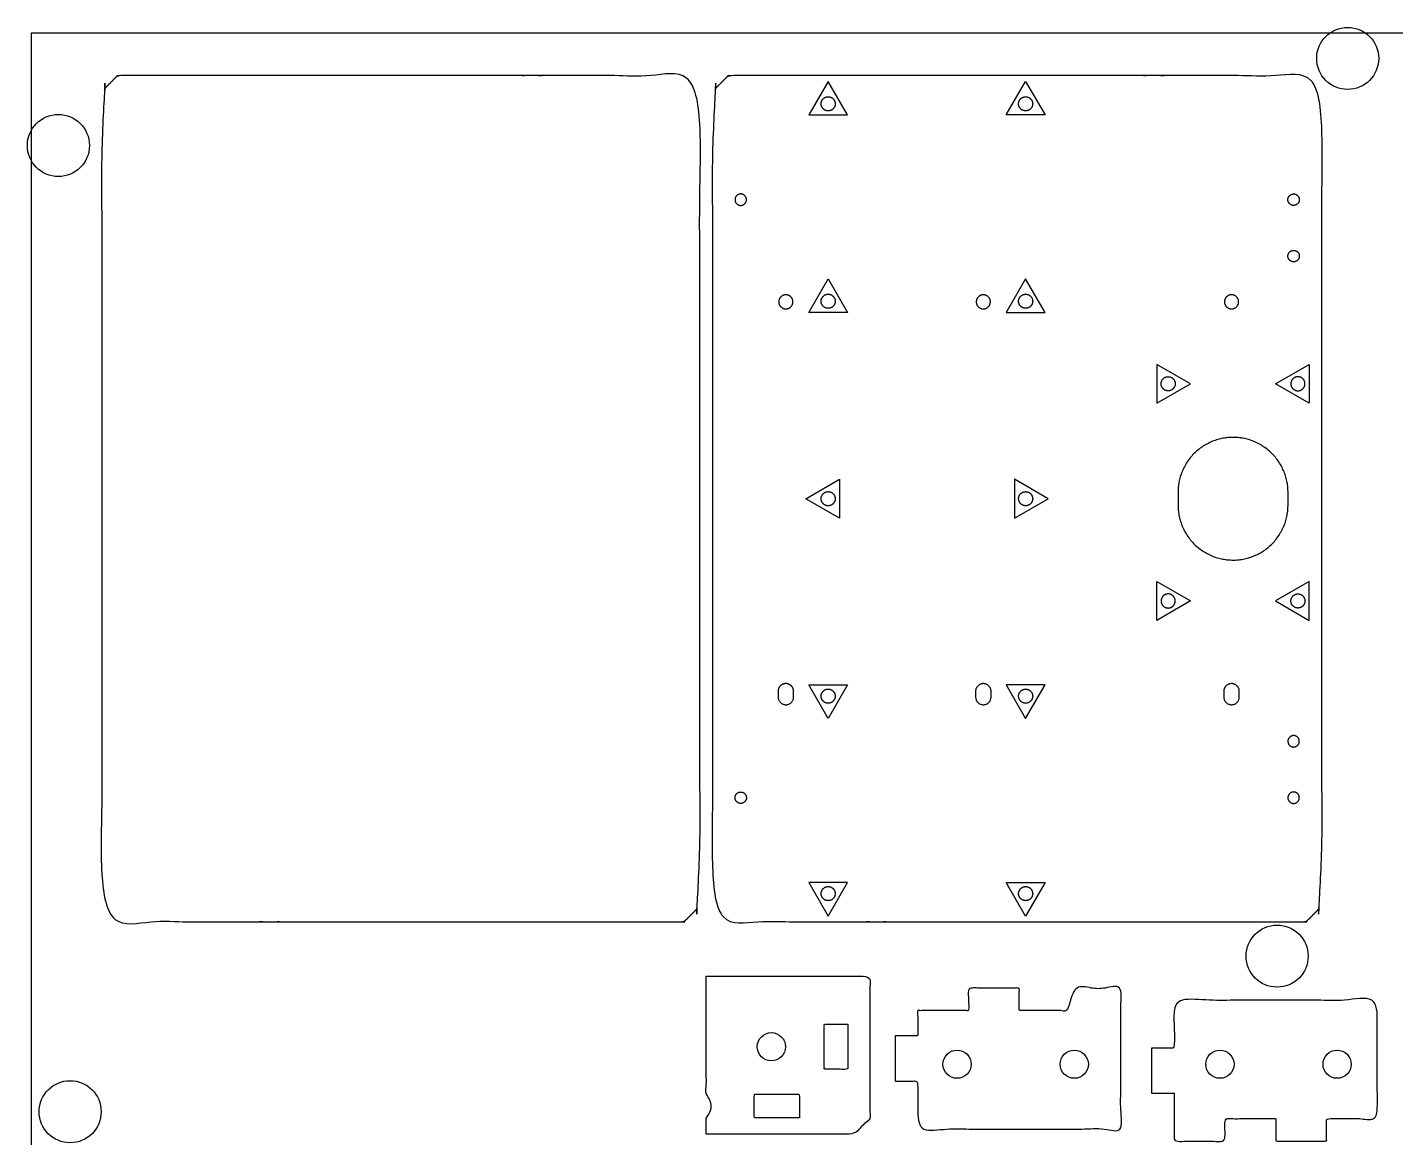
# Model space of a CAD drawing. Header units: millimetres. Extents: x -76 to 2440, y -6 to 1222.
# Drawn here: x -1.4 to 483.7, y 828.5 to 1222.1 of the extents above; entities that cross this region are included whole.
import ezdxf

# ---------------------------------------------------------------- set-up
doc = ezdxf.new("R2010")
doc.units = ezdxf.units.MM
doc.header["$MEASUREMENT"] = 0
doc.layers.add('Default', color=18, linetype='Continuous', true_color=0x000000)

msp = doc.modelspace()

# ---------------------------------------------------------------- linework, layer by layer
at = {"layer": 'Default'}
for points in [[(0, 0), (2440, 0), (2440, 1220), (0, 1220)], [(282.5, 1202.95), (275.62, 1191.03), (289.38, 1191.03)], [(352.5, 1202.95), (359.38, 1191.03), (345.62, 1191.03)], [(282.5, 1132.95), (289.38, 1121.03), (275.62, 1121.03)], [(352.5, 1132.95), (345.62, 1121.03), (359.38, 1121.03)], [(410.97, 1095.75), (399.05, 1102.63), (399.05, 1088.87)], [(441.07, 1095.75), (453, 1102.63), (453, 1088.87)], [(274.55, 1055), (286.48, 1061.88), (286.48, 1048.12)], [(360.45, 1055), (348.52, 1061.88), (348.52, 1048.12)], [(410.97, 1018.75), (399.05, 1011.87), (399.05, 1025.63)], [(441.07, 1018.75), (453, 1011.87), (453, 1025.63)], [(282.5, 977.05), (275.62, 988.98), (289.38, 988.98)], [(352.5, 977.05), (359.38, 988.98), (345.62, 988.98)], [(282.5, 907.05), (289.38, 918.97), (275.62, 918.97)], [(352.5, 907.05), (345.62, 918.97), (359.38, 918.97)]]:
    msp.add_lwpolyline(points, close=True, dxfattribs=at)
for centre, radius in [((466.67, 1211.09), 11), ((9.61, 1180.22), 11), ((441.64, 892.84), 11), ((262.35, 860.72), 5), ((328.18, 854.52), 5), ((369.74, 854.52), 5), ((421.37, 854.52), 5), ((462.93, 854.52), 5), ((13.77, 837.68), 11)]:
    msp.add_circle(centre, radius, dxfattribs=at)
for points, weights, knots in [([(30.01, 1204.41), (30.6, 1205), (31.43, 1205), (131, 1205), (230.57, 1205), (231.4, 1205), (231.99, 1204.41), (234.2, 1202.2), (236.41, 1199.99), (237, 1199.4), (237, 1198.57), (237, 1055), (237, 911.43), (237, 910.6), (236.41, 910.01), (234.2, 907.8), (231.99, 905.59), (231.4, 905), (230.57, 905), (131, 905), (31.43, 905), (30.6, 905), (30.01, 905.59), (27.8, 907.8), (25.59, 910.01), (25, 910.6), (25, 911.43), (25, 1055), (25, 1198.57), (25, 1199.4), (25.59, 1199.99), (27.8, 1202.2), (30.01, 1204.41)], [1, 0.923879532511, 1, 1, 1, 0.923879532511, 1, 1, 1, 0.923879532511, 1, 1, 1, 0.923879532511, 1, 1, 1, 0.923879532511, 1, 1, 1, 0.923879532511, 1, 1, 1, 0.923879532511, 1, 1, 1, 0.923879532511, 1, 1, 1], [0, 0, 0, 1.570796, 1.570796, 200.713942, 200.713942, 202.284738, 202.284738, 208.54748, 208.54748, 210.118276, 210.118276, 355.194071, 355.194071, 356.764867, 356.764867, 363.027609, 363.027609, 364.598405, 364.598405, 563.741551, 563.741551, 565.312347, 565.312347, 571.575089, 571.575089, 573.145885, 573.145885, 718.221679, 718.221679, 719.792475, 719.792475, 726.055217, 726.055217, 726.055217]), ([(246.51, 1204.41), (247.1, 1205), (247.93, 1205), (347.5, 1205), (451.07, 1205), (451.9, 1205), (452.49, 1204.41), (454.7, 1202.2), (456.91, 1199.99), (457.5, 1199.4), (457.5, 1198.57), (457.5, 1055), (457.5, 911.43), (457.5, 910.6), (456.91, 910.01), (454.7, 907.8), (452.49, 905.59), (451.9, 905), (451.07, 905), (347.5, 905), (247.93, 905), (247.1, 905), (246.51, 905.59), (244.3, 907.8), (242.09, 910.01), (241.5, 910.6), (241.5, 911.43), (241.5, 1055), (241.5, 1198.57), (241.5, 1199.4), (242.09, 1199.99), (244.3, 1202.2), (246.51, 1204.41)], [1, 0.923879532511, 1, 1, 1, 0.923879532511, 1, 1, 1, 0.923879532511, 1, 1, 1, 0.923879532511, 1, 1, 1, 0.923879532511, 1, 1, 1, 0.923879532511, 1, 1, 1, 0.923879532511, 1, 1, 1, 0.923879532511, 1, 1, 1], [0, 0, 0, 1.570796, 1.570796, 200.713942, 200.713942, 202.284738, 202.284738, 208.54748, 208.54748, 210.118276, 210.118276, 355.194071, 355.194071, 356.764867, 356.764867, 363.027609, 363.027609, 364.598405, 364.598405, 563.741551, 563.741551, 565.312347, 565.312347, 571.575089, 571.575089, 573.145885, 573.145885, 718.221679, 718.221679, 719.792475, 719.792475, 726.055217, 726.055217, 726.055217]), ([(282.5, 1197.5), (280, 1197.5), (280, 1195), (280, 1192.5), (282.5, 1192.5), (285, 1192.5), (285, 1195), (285, 1197.5), (282.5, 1197.5)], [1, 0.707106781187, 1, 0.707106781187, 1, 0.707106781187, 1, 0.707106781187, 1], [0, 0, 0, 4.08407, 4.08407, 8.168141, 8.168141, 12.252211, 12.252211, 16.336282, 16.336282, 16.336282]), ([(352.5, 1197.5), (350, 1197.5), (350, 1195), (350, 1192.5), (352.5, 1192.5), (355, 1192.5), (355, 1195), (355, 1197.5), (352.5, 1197.5)], [1, 0.707106781187, 1, 0.707106781187, 1, 0.707106781187, 1, 0.707106781187, 1], [0, 0, 0, 4.08407, 4.08407, 8.168141, 8.168141, 12.252211, 12.252211, 16.336282, 16.336282, 16.336282]), ([(249.47, 1161), (249.47, 1163.03), (251.5, 1163.03), (253.52, 1163.03), (253.52, 1161), (253.52, 1158.97), (251.5, 1158.97), (249.47, 1158.97), (249.47, 1161)], [1, 0.707106781187, 1, 0.707106781187, 1, 0.707106781187, 1, 0.707106781187, 1], [0, 0, 0, 3.141593, 3.141593, 6.283185, 6.283185, 9.424778, 9.424778, 12.566371, 12.566371, 12.566371]), ([(449.52, 1161), (449.52, 1163.03), (447.5, 1163.03), (445.47, 1163.03), (445.47, 1161), (445.47, 1158.97), (447.5, 1158.97), (449.52, 1158.97), (449.52, 1161)], [1, 0.707106781187, 1, 0.707106781187, 1, 0.707106781187, 1, 0.707106781187, 1], [0, 0, 0, 3.141593, 3.141593, 6.283185, 6.283185, 9.424778, 9.424778, 12.566371, 12.566371, 12.566371]), ([(449.52, 1141), (449.52, 1143.03), (447.5, 1143.03), (445.47, 1143.03), (445.47, 1141), (445.47, 1138.97), (447.5, 1138.97), (449.52, 1138.97), (449.52, 1141)], [1, 0.707106781187, 1, 0.707106781187, 1, 0.707106781187, 1, 0.707106781187, 1], [0, 0, 0, 3.141593, 3.141593, 6.283185, 6.283185, 9.424778, 9.424778, 12.566371, 12.566371, 12.566371]), ([(267.5, 1122.29), (265, 1122.29), (265, 1124.79), (265, 1127.29), (267.5, 1127.29), (270, 1127.29), (270, 1124.79), (270, 1122.29), (267.5, 1122.29)], [1, 0.707106781187, 1, 0.707106781187, 1, 0.707106781187, 1, 0.707106781187, 1], [-9.424778, -9.424778, -9.424778, -7.068583, -7.068583, -4.712389, -4.712389, -2.356194, -2.356194, 0, 0, 0]), ([(282.5, 1127.5), (280, 1127.5), (280, 1125), (280, 1122.5), (282.5, 1122.5), (285, 1122.5), (285, 1125), (285, 1127.5), (282.5, 1127.5)], [1, 0.707106781187, 1, 0.707106781187, 1, 0.707106781187, 1, 0.707106781187, 1], [0, 0, 0, 4.08407, 4.08407, 8.168141, 8.168141, 12.252211, 12.252211, 16.336282, 16.336282, 16.336282]), ([(337.5, 1122.29), (335, 1122.29), (335, 1124.79), (335, 1127.29), (337.5, 1127.29), (340, 1127.29), (340, 1124.79), (340, 1122.29), (337.5, 1122.29)], [1, 0.707106781187, 1, 0.707106781187, 1, 0.707106781187, 1, 0.707106781187, 1], [-9.424778, -9.424778, -9.424778, -7.068583, -7.068583, -4.712389, -4.712389, -2.356194, -2.356194, 0, 0, 0]), ([(352.5, 1127.5), (350, 1127.5), (350, 1125), (350, 1122.5), (352.5, 1122.5), (355, 1122.5), (355, 1125), (355, 1127.5), (352.5, 1127.5)], [1, 0.707106781187, 1, 0.707106781187, 1, 0.707106781187, 1, 0.707106781187, 1], [0, 0, 0, 4.08407, 4.08407, 8.168141, 8.168141, 12.252211, 12.252211, 16.336282, 16.336282, 16.336282]), ([(425.5, 1122.29), (423, 1122.29), (423, 1124.79), (423, 1127.29), (425.5, 1127.29), (428, 1127.29), (428, 1124.79), (428, 1122.29), (425.5, 1122.29)], [1, 0.707106781187, 1, 0.707106781187, 1, 0.707106781187, 1, 0.707106781187, 1], [-9.424778, -9.424778, -9.424778, -7.068583, -7.068583, -4.712389, -4.712389, -2.356194, -2.356194, 0, 0, 0]), ([(403.02, 1098.25), (400.52, 1098.25), (400.52, 1095.75), (400.52, 1093.25), (403.02, 1093.25), (405.52, 1093.25), (405.52, 1095.75), (405.52, 1098.25), (403.02, 1098.25)], [1, 0.707106781187, 1, 0.707106781187, 1, 0.707106781187, 1, 0.707106781187, 1], [0, 0, 0, 4.08407, 4.08407, 8.168141, 8.168141, 12.252211, 12.252211, 16.336282, 16.336282, 16.336282]), ([(449.02, 1098.25), (451.52, 1098.25), (451.52, 1095.75), (451.52, 1093.25), (449.02, 1093.25), (446.52, 1093.25), (446.52, 1095.75), (446.52, 1098.25), (449.02, 1098.25)], [1, 0.707106781187, 1, 0.707106781187, 1, 0.707106781187, 1, 0.707106781187, 1], [0, 0, 0, 4.08407, 4.08407, 8.168141, 8.168141, 12.252211, 12.252211, 16.336282, 16.336282, 16.336282]), ([(406.52, 1057.25), (406.52, 1076.75), (426.02, 1076.75), (445.52, 1076.75), (445.52, 1057.25), (445.52, 1055), (445.52, 1052.75), (445.52, 1033.25), (426.02, 1033.25), (406.52, 1033.25), (406.52, 1052.75), (406.52, 1055), (406.52, 1057.25)], [1, 0.707106781187, 1, 0.707106781187, 1, 1, 1, 0.707106949774, 1.00000013966, 0.707106949774, 1, 1, 1], [0, 0, 0, 29.84513, 29.84513, 59.69026, 59.69026, 64.19026, 64.19026, 94.035391, 94.035391, 123.880521, 123.880521, 128.380521, 128.380521, 128.380521]), ([(282.5, 1057.5), (280, 1057.5), (280, 1055), (280, 1052.5), (282.5, 1052.5), (285, 1052.5), (285, 1055), (285, 1057.5), (282.5, 1057.5)], [1, 0.707106781187, 1, 0.707106781187, 1, 0.707106781187, 1, 0.707106781187, 1], [0, 0, 0, 4.08407, 4.08407, 8.168141, 8.168141, 12.252211, 12.252211, 16.336282, 16.336282, 16.336282]), ([(352.5, 1057.5), (350, 1057.5), (350, 1055), (350, 1052.5), (352.5, 1052.5), (355, 1052.5), (355, 1055), (355, 1057.5), (352.5, 1057.5)], [1, 0.707106781187, 1, 0.707106781187, 1, 0.707106781187, 1, 0.707106781187, 1], [0, 0, 0, 4.08407, 4.08407, 8.168141, 8.168141, 12.252211, 12.252211, 16.336282, 16.336282, 16.336282]), ([(403.02, 1016.25), (400.52, 1016.25), (400.52, 1018.75), (400.52, 1021.25), (403.02, 1021.25), (405.52, 1021.25), (405.52, 1018.75), (405.52, 1016.25), (403.02, 1016.25)], [1, 0.707106781187, 1, 0.707106781187, 1, 0.707106781187, 1, 0.707106781187, 1], [0, 0, 0, 4.08407, 4.08407, 8.168141, 8.168141, 12.252211, 12.252211, 16.336282, 16.336282, 16.336282]), ([(449.02, 1016.25), (451.52, 1016.25), (451.52, 1018.75), (451.52, 1021.25), (449.02, 1021.25), (446.52, 1021.25), (446.52, 1018.75), (446.52, 1016.25), (449.02, 1016.25)], [1, 0.707106781187, 1, 0.707106781187, 1, 0.707106781187, 1, 0.707106781187, 1], [0, 0, 0, 4.08407, 4.08407, 8.168141, 8.168141, 12.252211, 12.252211, 16.336282, 16.336282, 16.336282]), ([(264.75, 986.71), (264.75, 989.46), (267.5, 989.46), (270.25, 989.46), (270.25, 986.71), (270.25, 985.71), (270.25, 984.71), (270.25, 981.96), (267.5, 981.96), (264.75, 981.96), (264.75, 984.71), (264.75, 985.71), (264.75, 986.71)], [1, 0.707106834831, 1, 0.707106834831, 1, 1, 1, 0.707106781187, 1, 0.707106781187, 1, 1, 1], [0, 0, 0, 4.061982, 4.061982, 8.123965, 8.123965, 10.422577, 10.422577, 13.130566, 13.130566, 15.838554, 15.838554, 18.137166, 18.137166, 18.137166]), ([(282.5, 987.5), (280, 987.5), (280, 985), (280, 982.5), (282.5, 982.5), (285, 982.5), (285, 985), (285, 987.5), (282.5, 987.5)], [1, 0.707106781187, 1, 0.707106781187, 1, 0.707106781187, 1, 0.707106781187, 1], [0, 0, 0, 4.08407, 4.08407, 8.168141, 8.168141, 12.252211, 12.252211, 16.336282, 16.336282, 16.336282]), ([(334.75, 986.71), (334.75, 989.46), (337.5, 989.46), (340.25, 989.46), (340.25, 986.71), (340.25, 985.71), (340.25, 984.71), (340.25, 981.96), (337.5, 981.96), (334.75, 981.96), (334.75, 984.71), (334.75, 985.71), (334.75, 986.71)], [1, 0.707106781187, 1, 0.707106781187, 1, 1, 1, 0.707106781187, 1, 0.707106781187, 1, 1, 1], [0, 0, 0, 3.240591, 3.240591, 6.481182, 6.481182, 10.14878, 10.14878, 12.309174, 12.309174, 14.469568, 14.469568, 18.137167, 18.137167, 18.137167]), ([(352.5, 987.5), (350, 987.5), (350, 985), (350, 982.5), (352.5, 982.5), (355, 982.5), (355, 985), (355, 987.5), (352.5, 987.5)], [1, 0.707106781187, 1, 0.707106781187, 1, 0.707106781187, 1, 0.707106781187, 1], [0, 0, 0, 4.08407, 4.08407, 8.168141, 8.168141, 12.252211, 12.252211, 16.336282, 16.336282, 16.336282]), ([(422.75, 986.71), (422.75, 989.46), (425.5, 989.46), (428.25, 989.46), (428.25, 986.71), (428.25, 985.71), (428.25, 984.71), (428.25, 981.96), (425.5, 981.96), (422.75, 981.96), (422.75, 984.71), (422.75, 985.71), (422.75, 986.71)], [1, 0.707106781187, 1, 0.707106781187, 1, 1, 1, 0.707106781187, 1, 0.707106781187, 1, 1, 1], [0, 0, 0, 3.240591, 3.240591, 6.481182, 6.481182, 10.14878, 10.14878, 12.309174, 12.309174, 14.469568, 14.469568, 18.137167, 18.137167, 18.137167]), ([(449.52, 969), (449.52, 966.97), (447.5, 966.97), (445.47, 966.97), (445.47, 969), (445.47, 971.02), (447.5, 971.02), (449.52, 971.02), (449.52, 969)], [1, 0.707106781187, 1, 0.707106781187, 1, 0.707106781187, 1, 0.707106781187, 1], [0, 0, 0, 3.141593, 3.141593, 6.283185, 6.283185, 9.424778, 9.424778, 12.566371, 12.566371, 12.566371]), ([(249.47, 949), (249.47, 946.98), (251.5, 946.98), (253.52, 946.98), (253.52, 949), (253.52, 951.02), (251.5, 951.02), (249.47, 951.02), (249.47, 949)], [1, 0.707106781187, 1, 0.707106781187, 1, 0.707106781187, 1, 0.707106781187, 1], [0, 0, 0, 3.141593, 3.141593, 6.283185, 6.283185, 9.424778, 9.424778, 12.566371, 12.566371, 12.566371]), ([(449.52, 949), (449.52, 946.98), (447.5, 946.98), (445.47, 946.98), (445.47, 949), (445.47, 951.02), (447.5, 951.02), (449.52, 951.02), (449.52, 949)], [1, 0.707106781187, 1, 0.707106781187, 1, 0.707106781187, 1, 0.707106781187, 1], [0, 0, 0, 3.141593, 3.141593, 6.283185, 6.283185, 9.424778, 9.424778, 12.566371, 12.566371, 12.566371]), ([(282.5, 917.5), (280, 917.5), (280, 915), (280, 912.5), (282.5, 912.5), (285, 912.5), (285, 915), (285, 917.5), (282.5, 917.5)], [1, 0.707106781187, 1, 0.707106781187, 1, 0.707106781187, 1, 0.707106781187, 1], [0, 0, 0, 4.08407, 4.08407, 8.168141, 8.168141, 12.252211, 12.252211, 16.336282, 16.336282, 16.336282]), ([(352.5, 917.5), (350, 917.5), (350, 915), (350, 912.5), (352.5, 912.5), (355, 912.5), (355, 915), (355, 917.5), (352.5, 917.5)], [1, 0.707106781187, 1, 0.707106781187, 1, 0.707106781187, 1, 0.707106781187, 1], [0, 0, 0, 4.08407, 4.08407, 8.168141, 8.168141, 12.252211, 12.252211, 16.336282, 16.336282, 16.336282]), ([(239.28, 885.72), (239.28, 864.04), (239.28, 842.37), (241.32, 841.82), (241.32, 839.72), (241.32, 837.61), (239.28, 837.06), (239.28, 833.39), (239.28, 829.72), (265.48, 829.72), (291.68, 829.72), (294.48, 832.52), (297.28, 835.32), (297.28, 860.52), (297.28, 885.72), (268.28, 885.72), (239.28, 885.72)], [1, 1, 1, 0.829857019654, 1.09336355433, 0.829856956829, 1.00000008113, 1.00000008113, 1.00000008113, 1.00000008113, 1.00000008113, 1.00000008113, 1.00000008113, 1.00000008113, 1.00000008113, 1.00000008113, 1.00000008113], [305.323302, 305.323302, 305.323302, 330.454482, 330.454482, 332.232149, 332.232149, 334.009817, 334.009817, 338.268114, 338.268114, 369.174278, 369.174278, 377.093874, 377.093874, 427.493874, 427.493874, 461.122448, 461.122448, 461.122448])]:
    msp.add_rational_spline(points, weights, degree=2, knots=knots, dxfattribs=at)
for points, knots in [([(306.25, 864.54), (310.25, 864.54), (314.25, 864.54), (314.25, 869.04), (314.25, 873.54), (323.25, 873.54), (332.25, 873.54), (332.25, 877.54), (332.25, 881.54), (341.25, 881.54), (350.25, 881.54), (350.25, 877.54), (350.25, 873.54), (359.25, 873.54), (368.25, 873.54), (368.25, 877.54), (368.25, 881.54), (377.25, 881.54), (386.25, 881.54), (386.25, 856.54), (386.25, 831.54), (350.25, 831.54), (314.25, 831.54), (314.25, 840.04), (314.25, 848.54), (310.25, 848.54), (306.25, 848.54), (306.25, 856.54), (306.25, 864.54)], [280.788272, 280.788272, 280.788272, 360.788272, 360.788272, 369.193232, 369.193232, 419.193232, 419.193232, 423.831656, 423.831656, 443.831656, 443.831656, 451.831656, 451.831656, 501.831656, 501.831656, 506.47008, 506.47008, 526.47008, 526.47008, 564.411256, 564.411256, 636.411256, 636.411256, 652.287289, 652.287289, 724.287289, 724.287289, 770.981504, 770.981504, 770.981504]), ([(397.17, 860.23), (401.17, 860.23), (405.17, 860.23), (405.17, 868.73), (405.17, 877.23), (441.17, 877.23), (477.17, 877.23), (477.17, 856.23), (477.17, 835.23), (468.17, 835.23), (459.17, 835.23), (459.17, 831.23), (459.17, 827.23), (450.17, 827.23), (441.17, 827.23), (441.17, 831.23), (441.17, 835.23), (432.17, 835.23), (423.17, 835.23), (423.17, 831.23), (423.17, 827.23), (414.17, 827.23), (405.17, 827.23), (405.17, 835.73), (405.17, 844.23), (401.17, 844.23), (397.17, 844.23), (397.17, 852.23), (397.17, 860.23)], [593.709275, 593.709275, 593.709275, 673.709275, 673.709275, 701.408703, 701.408703, 773.408703, 773.408703, 815.408703, 815.408703, 835.408703, 835.408703, 907.408703, 907.408703, 921.045072, 921.045072, 993.045072, 993.045072, 1013.045072, 1013.045072, 1021.045072, 1021.045072, 1034.681442, 1034.681442, 1062.38087, 1062.38087, 1134.38087, 1134.38087, 1181.075085, 1181.075085, 1181.075085]), ([(289.43, 868.72), (285.28, 868.72), (281.13, 868.72), (281.13, 860.72), (281.13, 852.72), (285.28, 852.72), (289.43, 852.72), (289.43, 860.72), (289.43, 868.72)], [120.999999, 120.999999, 120.999999, 128.999999, 128.999999, 178.999999, 178.999999, 183.638423, 183.638423, 233.638423, 233.638423, 233.638423]), ([(272.28, 835.57), (272.28, 839.72), (272.28, 843.87), (264.28, 843.87), (256.28, 843.87), (256.28, 839.72), (256.28, 835.57), (264.28, 835.57), (272.28, 835.57)], [-16.361575, -16.361575, -16.361575, -8.361575, -8.361575, 41.638425, 41.638425, 46.276849, 46.276849, 96.276849, 96.276849, 96.276849])]:
    msp.add_open_spline(points, degree=2, knots=knots, dxfattribs=at)

doc.saveas('drawing.dxf')
